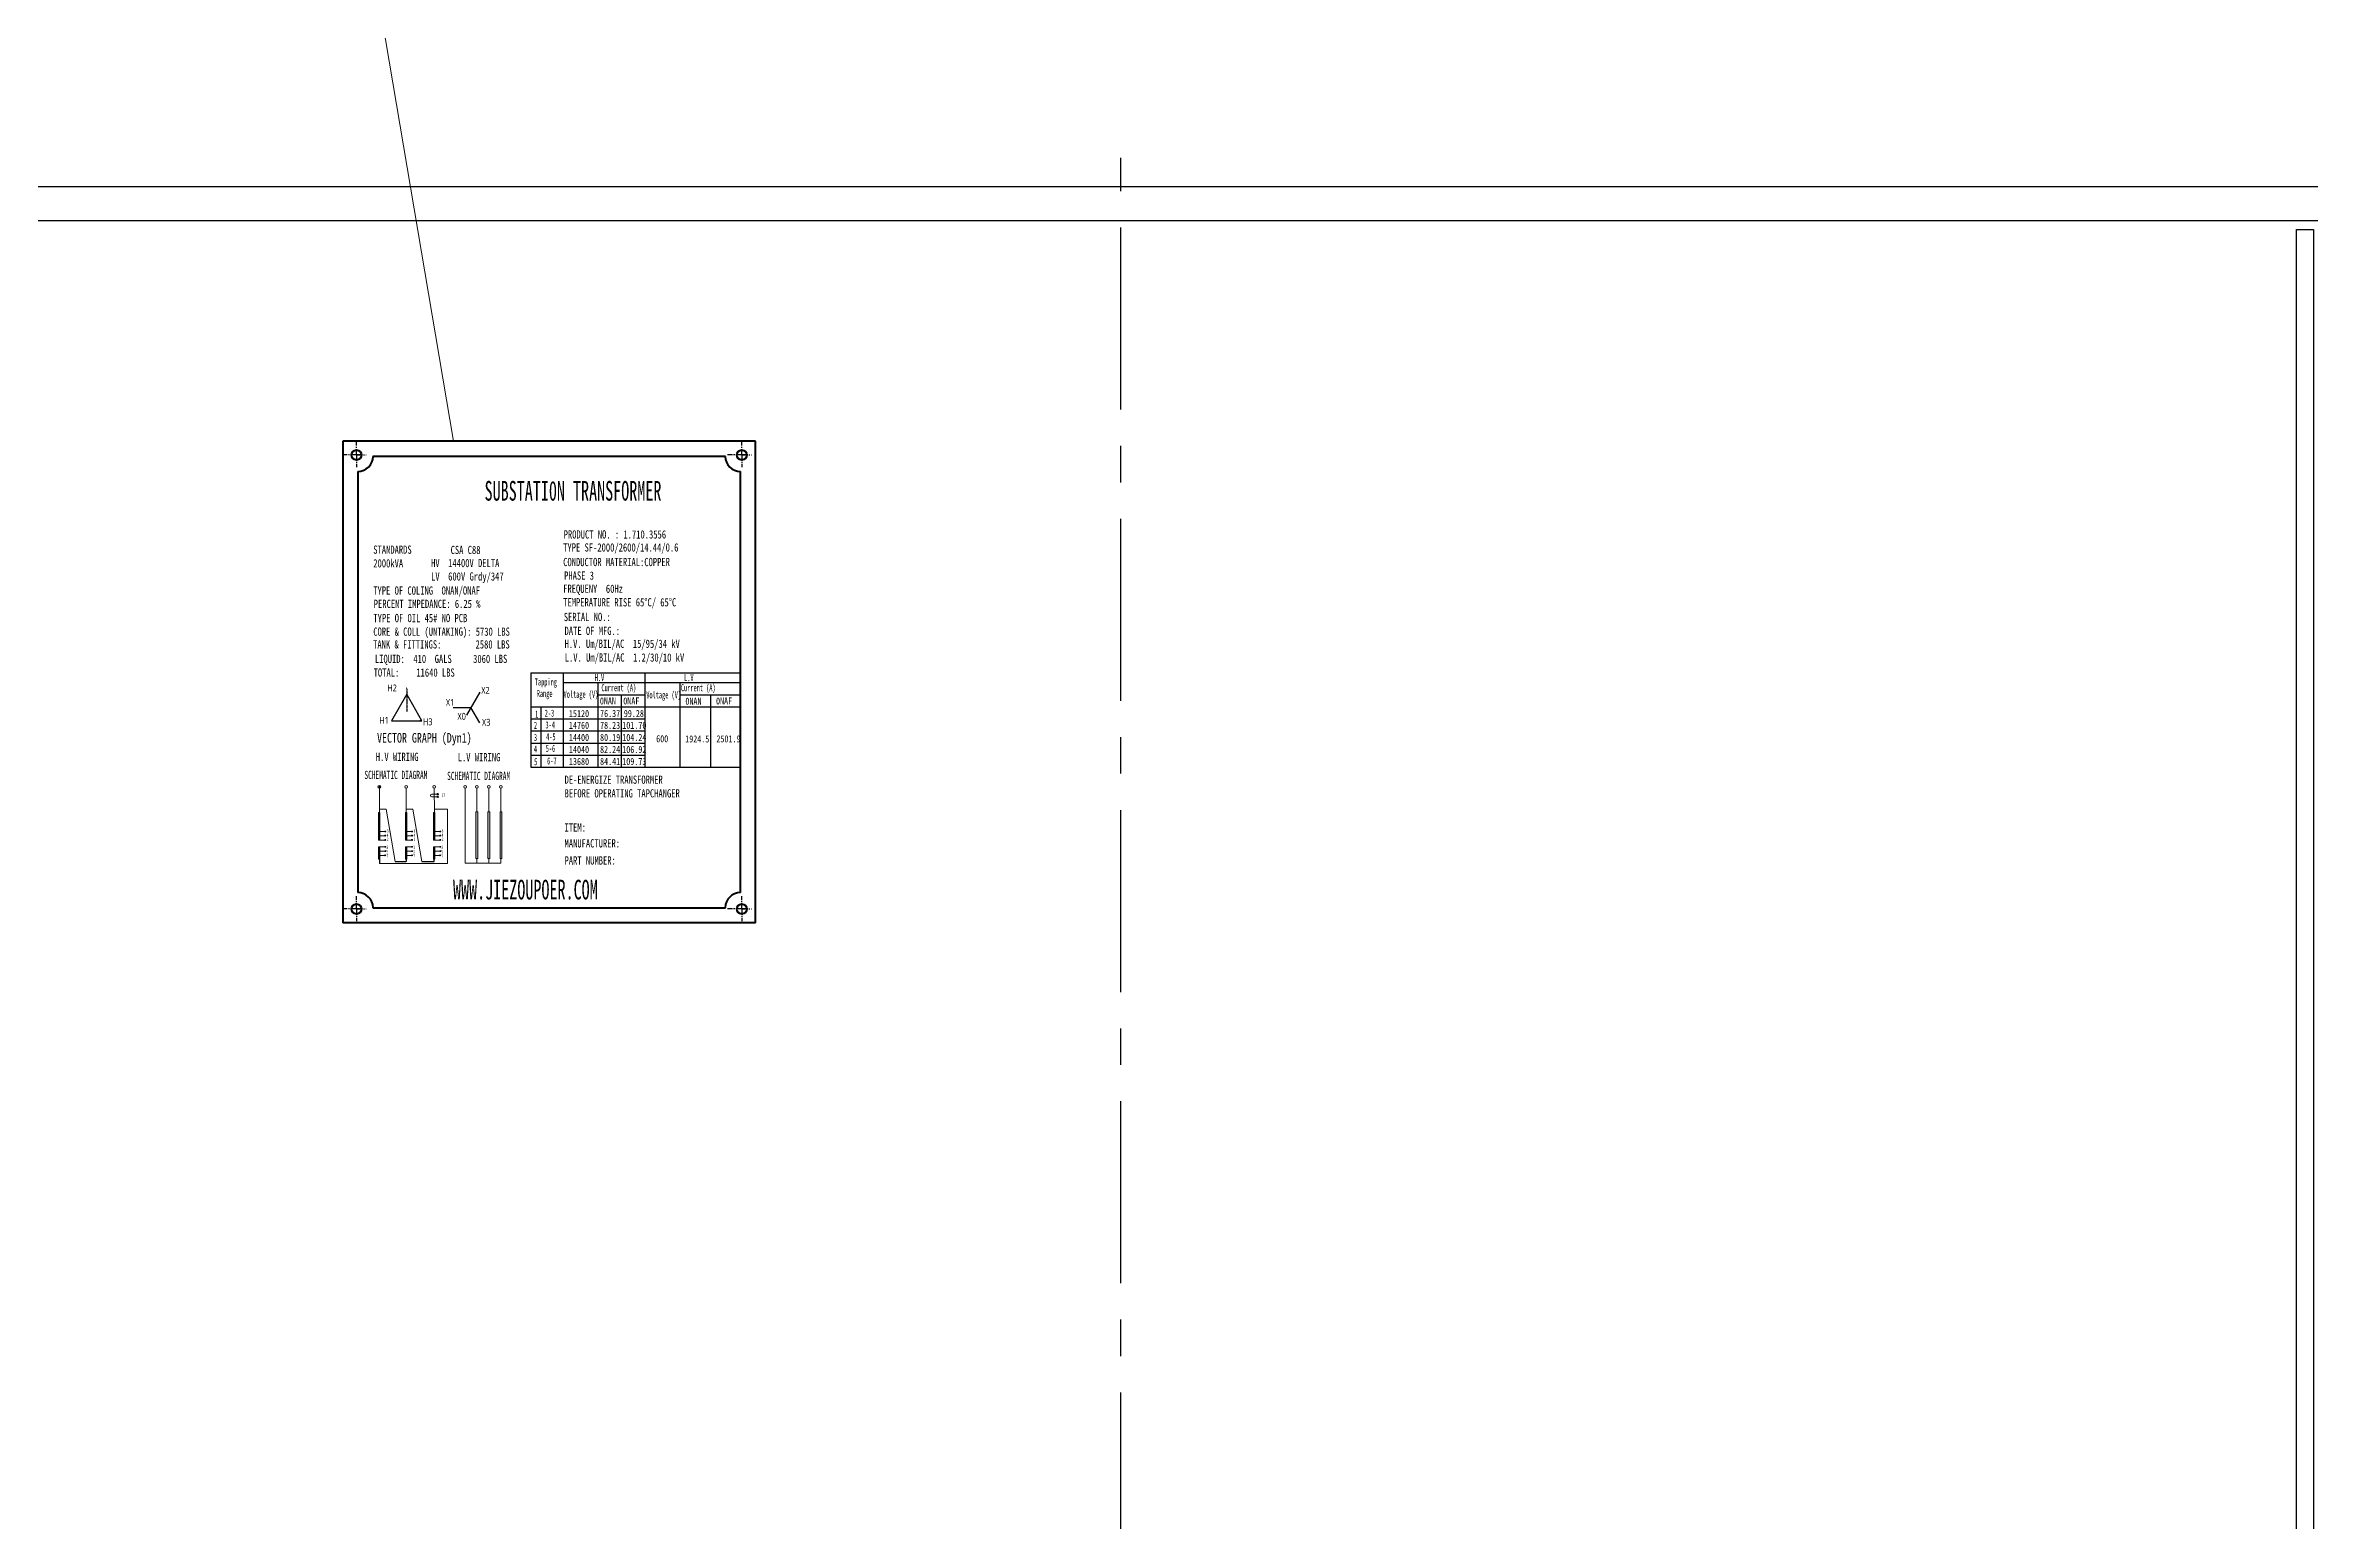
# Model space of a CAD drawing. Header units: millimetres. Extents: x 8981 to 59433, y 5244 to 14154.
# Drawn here: x 16629 to 17419, y 11957 to 12472 of the extents above; entities that cross this region are included whole.
import ezdxf

# ---------------------------------------------------------------- set-up
doc = ezdxf.new("R2010")
doc.units = ezdxf.units.MM
for name, pattern in [('ACAD_ISO03W100', [1.18, 0.47, -0.71]), ('ACAD_ISO04W100', [30, 24, -3, 0, -3]), ('CENTERX2', [101.6, 63.5, -12.7, 12.7, -12.7])]:
    doc.linetypes.add(name, pattern=pattern)
for name, color, linetype, lineweight in [('1实线层', 7, 'Continuous', 30), ('2-0.13', 3, 'Continuous', 13), ('标注、文本', 3, 'Continuous', 25), ('铁心', 3, 'Continuous', 0)]:
    doc.layers.add(name, color=color, linetype=linetype, lineweight=lineweight)
for name, color, linetype in [('2', 3, 'Continuous'), ('3中心线层', 1, 'CENTERX2'), ('4', 2, 'Continuous'), ('HYJ1', 6, 'ACAD_ISO04W100'), ('HYJ3', 4, 'Continuous')]:
    doc.layers.add(name, color=color, linetype=linetype)
doc.styles.add('11', font='')
doc.styles.add('宋体', font='Microsoft YaHei.ttf', dxfattribs={"width": 0.6})
doc.styles.get('11').set_extended_font_data('FangSong_GB2312')

# ---------------------------------------------------------------- blocks, each defined once
blk = doc.blocks.new('G$C47D81049')
at = {"layer": '铁心'}
h = blk.add_hatch(color=256, dxfattribs=at)
h.dxf.hatch_style = 1
h.paths.add_polyline_path([(256, -3897), (241, -3897), (256, -3980)])
h.paths.add_polyline_path([(241, -3897), (256, -3980), (241, -3980)])
h = blk.add_hatch(color=256, dxfattribs=at)
h.dxf.hatch_style = 1
h.paths.add_polyline_path([(548, -3897), (534, -3897), (548, -3980)])
h.paths.add_polyline_path([(534, -3897), (548, -3980), (534, -3980)])
h = blk.add_hatch(color=256, dxfattribs=at)
h.dxf.hatch_style = 1
h.paths.add_polyline_path([(855, -3897), (841, -3897), (855, -3980)])
h.paths.add_polyline_path([(841, -3897), (855, -3980), (841, -3980)])
h = blk.add_hatch(color=256, dxfattribs=at)
h.dxf.hatch_style = 1
h.paths.add_polyline_path([(1302, -3889), (1321, -3889), (1321, -4398), (1302, -4398)])
h = blk.add_hatch(color=256, dxfattribs=at)
h.dxf.hatch_style = 1
h.paths.add_polyline_path([(1433, -3889), (1452, -3889), (1452, -4398), (1433, -4398)])
h = blk.add_hatch(color=256, dxfattribs=at)
h.dxf.hatch_style = 1
h.paths.add_polyline_path([(1565, -3889), (1584, -3889), (1584, -4398), (1565, -4398)])
h = blk.add_hatch(color=256, dxfattribs=at)
h.dxf.hatch_style = 1
h.paths.add_polyline_path([(256, -3980), (241, -3980), (256, -4064)])
h.paths.add_polyline_path([(241, -3980), (256, -4064), (241, -4064)])
h = blk.add_hatch(color=256, dxfattribs=at)
h.dxf.hatch_style = 1
h.paths.add_polyline_path([(256, -4064), (241, -4064), (256, -4198)])
h.paths.add_polyline_path([(241, -4064), (256, -4198), (241, -4198)])
h = blk.add_hatch(color=256, dxfattribs=at)
h.dxf.hatch_style = 1
h.paths.add_polyline_path([(252, -4064), (245, -4064), (252, -4198)])
h.paths.add_polyline_path([(245, -4064), (252, -4198), (245, -4198)])
h = blk.add_hatch(color=256, dxfattribs=at)
h.dxf.hatch_style = 1
h.paths.add_polyline_path([(548, -3980), (534, -3980), (548, -4064)])
h.paths.add_polyline_path([(534, -3980), (548, -4064), (534, -4064)])
h = blk.add_hatch(color=256, dxfattribs=at)
h.dxf.hatch_style = 1
h.paths.add_polyline_path([(548, -4064), (534, -4064), (548, -4198)])
h.paths.add_polyline_path([(534, -4064), (548, -4198), (534, -4198)])
h = blk.add_hatch(color=256, dxfattribs=at)
h.dxf.hatch_style = 1
h.paths.add_polyline_path([(545, -4064), (538, -4064), (545, -4198)])
h.paths.add_polyline_path([(538, -4064), (545, -4198), (538, -4198)])
h = blk.add_hatch(color=256, dxfattribs=at)
h.dxf.hatch_style = 1
h.paths.add_polyline_path([(854, -4064), (840, -4064), (854, -4198)])
h.paths.add_polyline_path([(840, -4064), (854, -4198), (840, -4198)])
h = blk.add_hatch(color=256, dxfattribs=at)
h.dxf.hatch_style = 1
h.paths.add_polyline_path([(855, -3980), (841, -3980), (855, -4064)])
h.paths.add_polyline_path([(841, -3980), (855, -4064), (841, -4064)])
h = blk.add_hatch(color=256, dxfattribs=at)
h.dxf.hatch_style = 1
h.paths.add_polyline_path([(851, -4064), (844, -4064), (851, -4198)])
h.paths.add_polyline_path([(844, -4064), (851, -4198), (844, -4198)])
h = blk.add_hatch(color=256, dxfattribs=at)
h.dxf.hatch_style = 1
h.paths.add_polyline_path([(256, -4273), (241, -4273), (256, -4407)])
h.paths.add_polyline_path([(241, -4273), (256, -4407), (241, -4407)])
h = blk.add_hatch(color=256, dxfattribs=at)
h.dxf.hatch_style = 1
h.paths.add_polyline_path([(252, -4273), (245, -4273), (252, -4407)])
h.paths.add_polyline_path([(245, -4273), (252, -4407), (245, -4407)])
h = blk.add_hatch(color=256, dxfattribs=at)
h.dxf.hatch_style = 1
h.paths.add_polyline_path([(548, -4273), (534, -4273), (548, -4407)])
h.paths.add_polyline_path([(534, -4273), (548, -4407), (534, -4407)])
h = blk.add_hatch(color=256, dxfattribs=at)
h.dxf.hatch_style = 1
h.paths.add_polyline_path([(545, -4273), (538, -4273), (545, -4407)])
h.paths.add_polyline_path([(538, -4273), (545, -4407), (538, -4407)])
h = blk.add_hatch(color=256, dxfattribs=at)
h.dxf.hatch_style = 1
h.paths.add_polyline_path([(854, -4273), (840, -4273), (854, -4407)])
h.paths.add_polyline_path([(840, -4273), (854, -4407), (840, -4407)])
h = blk.add_hatch(color=256, dxfattribs=at)
h.dxf.hatch_style = 1
h.paths.add_polyline_path([(851, -4273), (844, -4273), (851, -4407)])
h.paths.add_polyline_path([(844, -4273), (851, -4407), (844, -4407)])
at = {"layer": '2'}
blk.add_lwpolyline([(547, -2609), (380, -2898), (713, -2898)], close=True, dxfattribs=at)
for points in [[(547, -2527, 0, 11.6, 0), (547, -2550, 11.6, 11.6, 0)], [(547, -2609, 0, 11.6, 0), (558, -2629, 11.6, 11.6, 0)], [(1344, -2585, 0, 11.6, 0), (1332, -2605, 11.6, 11.6, 0)], [(380, -2898, 0, 11.6, 0), (391, -2878, 11.6, 11.6, 0)], [(1055, -2752, 0, 11.6, 0), (1078, -2752, 11.6, 11.6, 0)], [(1344, -2919, 0, 11.6, 0), (1332, -2899, 11.6, 11.6, 0)]]:
    blk.add_lwpolyline(points, format="xyseb", dxfattribs=at)
at = {"layer": '2', "linetype": 'ACAD_ISO03W100', "ltscale": 0.2}
blk.add_lwpolyline([(547, -2550), (547, -2801)], dxfattribs=at)
at = {"layer": '2'}
for points in [[(1344, -2585), (1199, -2836)], [(1055, -2752), (1248, -2752)], [(1344, -2919), (1248, -2752)]]:
    blk.add_lwpolyline(points, dxfattribs=at)
at = {"layer": '2', "linetype": 'Continuous'}
blk.add_lwpolyline([(713, -2898), (690, -2898)], dxfattribs=at)
at = {"layer": '2-0.13'}
for p, q in [((3474, -2481), (3853, -2481)), ((1184, -3634), (1184, -4449)), ((1184, -4449), (1574, -4449))]:
    blk.add_line(p, q, dxfattribs=at)
for centre, radius in [((249, -3619), 15), ((541, -3619), 15), ((847, -3619), 15), ((885, -3697), 7.48), ((1184, -3619), 15), ((1312, -3619), 15), ((1442, -3619), 15), ((1574, -3619), 15), ((885, -3726), 7.48)]:
    blk.add_circle(centre, radius, dxfattribs=at)
at = {"layer": 'HYJ1', "color": 1, "linetype": 'CENTERX2'}
for p, q in [((0, 0), (-157, 0)), ((0, 0), (0, 139)), ((55, 0), (0, 0)), ((0, 0), (105, 0)), ((0, 0), (0, -132)), ((0, 0), (0, -55)), ((4200, 0), (4043, 0)), ((4200, 0), (4200, 139)), ((4255, 0), (4200, 0)), ((4200, 0), (4305, 0)), ((4200, 0), (4200, -132)), ((4200, 0), (4200, -55)), ((0, -4950), (0, -4811)), ((4200, -4950), (4200, -4811)), ((0, -4950), (-157, -4950)), ((55, -4950), (0, -4950)), ((0, -4950), (105, -4950)), ((0, -4950), (0, -5082)), ((0, -4950), (0, -5005)), ((4200, -4950), (4043, -4950)), ((4255, -4950), (4200, -4950)), ((4200, -4950), (4305, -4950)), ((4200, -4950), (4200, -5082)), ((4200, -4950), (4200, -5005))]:
    blk.add_line(p, q, dxfattribs=at)
at = {"layer": 'HYJ3', "linetype": 'ByBlock', "lineweight": 50}
for p, q in [((4350, 150), (-150, 150)), ((-150, 150), (-150, -5100)), ((4350, -5100), (4350, 150)), ((15, -179), (15, -4771)), ((4021, -15), (179, -15)), ((4185, -4771), (4185, -179)), ((179, -4936), (4021, -4936)), ((4350, -5100), (-150, -5100))]:
    blk.add_line(p, q, dxfattribs=at)
for centre in [(0, 0), (4200, 0), (0, -4950), (4200, -4950)]:
    blk.add_circle(centre, 54.9, dxfattribs=at)
for centre, start, end in [((15, -15), 270, 0), ((4185, -15), 180, 270), ((15, -4936), 0, 90), ((4185, -4936), 90, 180)]:
    blk.add_arc(centre, 165, start, end, dxfattribs=at)
at = {"layer": '标注、文本', "color": 0}
for p, q in [((1899, -2376), (1899, -3404)), ((1899, -2376), (1899, -3404)), ((1899, -2376), (4185, -2376)), ((2253, -2376), (2253, -3404)), ((3142, -2376), (3142, -3404)), ((4185, -2376), (4185, -3404)), ((2253, -2481), (3156, -2481)), ((2630, -2481), (2630, -3404)), ((2630, -2615), (3142, -2615)), ((3156, -2481), (4185, -2481)), ((3524, -2481), (3524, -3404)), ((3524, -2615), (4185, -2615)), ((3858, -2615), (3858, -3404)), ((1899, -2747), (4185, -2747)), ((1899, -2878), (3142, -2878)), ((2008, -2747), (2008, -3404)), ((1899, -3009), (3142, -3009)), ((1899, -3141), (3142, -3141)), ((1899, -3272), (3142, -3272)), ((1899, -3404), (4185, -3404))]:
    blk.add_line(p, q, dxfattribs=at)
at = {"layer": '标注、文本'}
for p, q in [((2884, -2615), (2884, -3404)), ((249, -4407), (249, -4453)), ((421, -4433), (541, -4433)), ((541, -4407), (541, -4433)), ((714, -4433), (847, -4433)), ((847, -4433), (847, -4407))]:
    blk.add_line(p, q, dxfattribs=at)
at = {"layer": '铁心'}
for p, q in [((822, -3697), (878, -3697)), ((1312, -3634), (1312, -3889)), ((1442, -3634), (1442, -3889)), ((1574, -3634), (1574, -3889)), ((822, -3726), (878, -3726)), ((1312, -4449), (1312, -4398)), ((1442, -4449), (1442, -4398)), ((1574, -4449), (1574, -4398))]:
    blk.add_line(p, q, dxfattribs=at)
for points in [[(249, -3897), (249, -3607)], [(541, -3897), (541, -3634)], [(849, -3897), (847, -3634)], [(256, -3897), (241, -3897), (256, -3980), (256, -3897)], [(541, -4433), (421, -4433), (322, -3860), (249, -3860)], [(548, -3897), (534, -3897), (548, -3980), (548, -3897)], [(847, -4433), (714, -4433), (615, -3860), (541, -3860)], [(855, -3897), (841, -3897), (855, -3980), (855, -3897)], [(847, -3860), (991, -3860), (991, -4453)], [(256, -3980), (241, -3980), (256, -4064), (256, -3980)], [(256, -4064), (241, -4064), (256, -4198), (256, -4064)], [(252, -4064), (245, -4064), (252, -4198), (252, -4064)], [(249, -4064), (249, -4198)], [(249, -4105), (310, -4105)], [(249, -4151), (310, -4151)], [(548, -3980), (534, -3980), (548, -4064), (548, -3980)], [(548, -4064), (534, -4064), (548, -4198), (548, -4064)], [(545, -4064), (538, -4064), (545, -4198), (545, -4064)], [(541, -4064), (541, -4198)], [(541, -4105), (603, -4105)], [(541, -4151), (603, -4151)], [(854, -4064), (840, -4064), (854, -4198), (854, -4064)], [(855, -3980), (841, -3980), (855, -4064), (855, -3980)], [(851, -4064), (844, -4064), (851, -4198), (851, -4064)], [(847, -4064), (847, -4198)], [(847, -4105), (909, -4105)], [(847, -4151), (909, -4151)], [(256, -4273), (241, -4273), (256, -4407), (256, -4273)], [(252, -4273), (245, -4273), (252, -4407), (252, -4273)], [(249, -4198), (310, -4198)], [(249, -4407), (249, -4273)], [(249, -4273), (310, -4273)], [(249, -4320), (310, -4320)], [(249, -4366), (310, -4366)], [(548, -4273), (534, -4273), (548, -4407), (548, -4273)], [(545, -4273), (538, -4273), (545, -4407), (545, -4273)], [(541, -4198), (603, -4198)], [(541, -4407), (541, -4273)], [(541, -4273), (603, -4273)], [(541, -4320), (603, -4320)], [(541, -4366), (603, -4366)], [(854, -4273), (840, -4273), (854, -4407), (854, -4273)], [(851, -4273), (844, -4273), (851, -4407), (851, -4273)], [(847, -4198), (909, -4198)], [(847, -4407), (847, -4273)], [(847, -4273), (909, -4273)], [(847, -4320), (909, -4320)], [(847, -4366), (909, -4366)], [(991, -4453), (991, -4453), (249, -4453)]]:
    blk.add_lwpolyline(points, dxfattribs=at)
for points in [[(241, -3897), (256, -3980), (241, -3980), (241, -3897)], [(534, -3897), (548, -3980), (534, -3980), (534, -3897)], [(841, -3897), (855, -3980), (841, -3980), (841, -3897)], [(1321, -4398), (1302, -4398), (1302, -3889), (1321, -3889)], [(1452, -4398), (1433, -4398), (1433, -3889), (1452, -3889)], [(1584, -4398), (1565, -4398), (1565, -3889), (1584, -3889)], [(241, -3980), (256, -4064), (241, -4064), (241, -3980)], [(241, -4064), (256, -4198), (241, -4198), (241, -4064)], [(245, -4064), (252, -4198), (245, -4198), (245, -4064)], [(534, -3980), (548, -4064), (534, -4064), (534, -3980)], [(534, -4064), (548, -4198), (534, -4198), (534, -4064)], [(538, -4064), (545, -4198), (538, -4198), (538, -4064)], [(840, -4064), (854, -4198), (840, -4198), (840, -4064)], [(841, -3980), (855, -4064), (841, -4064), (841, -3980)], [(844, -4064), (851, -4198), (844, -4198), (844, -4064)], [(241, -4273), (256, -4407), (241, -4407), (241, -4273)], [(245, -4273), (252, -4407), (245, -4407), (245, -4273)], [(534, -4273), (548, -4407), (534, -4407), (534, -4273)], [(538, -4273), (545, -4407), (538, -4407), (538, -4273)], [(840, -4273), (854, -4407), (840, -4407), (840, -4273)], [(844, -4273), (851, -4407), (844, -4407), (844, -4273)]]:
    blk.add_lwpolyline(points, close=True, dxfattribs=at)
for centre in [(314, -4105), (314, -4150), (314, -4197), (606, -4105), (606, -4150), (606, -4197), (913, -4105), (913, -4150), (913, -4197), (314, -4273), (314, -4320), (314, -4365), (606, -4273), (606, -4320), (606, -4365), (913, -4273), (913, -4320), (913, -4365)]:
    blk.add_circle(centre, 4.63, dxfattribs=at)
blk.add_arc((822, -3712), 14.8, 90, 270, dxfattribs=at)
at = {"layer": '2', "style": '宋体', "width": 0.76}
for s, p in [('H2', (335, -2578)), ('X1', (974, -2735)), ('X2', (1360, -2604)), ('H1', (247, -2931)), ('H3', (724, -2947)), ('X0', (1100, -2887)), ('X3', (1367, -2952))]:
    blk.add_text(s, height=75, dxfattribs=at).set_placement(p)
at = {"layer": '2-0.13', "style": '11'}
for s, height, width, p in [('STANDARDS', 90, 0.76, (183, -1077)), ('TYPE SF-2000/2600/14.44/0.6', 90, 0.76, (2253, -1053)), ('PRODUCT NO. : 1.710.3556', 90, 0.76, (2258, -911)), ('2000kVA', 90, 0.76, (183, -1226)), ('HV  14400V DELTA', 90, 0.76, (813, -1223)), ('CSA C88', 90, 0.76, (1026, -1080)), ('CONDUCTOR MATERIAL:COPPER', 90, 0.76, (2253, -1212)), ('TYPE OF COLING  ONAN/ONAF', 90, 0.76, (183, -1523)), ('LV  600V Grdy/347', 90, 0.76, (813, -1369)), ('FREQUENY  60Hz', 90, 0.76, (2253, -1503)), ('PHASE 3', 90, 0.76, (2263, -1360)), ('PERCENT IMPEDANCE: 6.25 %%%', 90, 0.76, (188, -1668)), ('TEMPERATURE RISE 65°C/ 65°C', 90, 0.76, (2253, -1651)), ('SERIAL NO.:', 90, 0.76, (2260, -1811)), ('TYPE OF OIL 45# NO PCB', 90, 0.76, (184, -1823)), ('CORE & COLL (UNTAKING): 5730 LBS', 90, 0.76, (183, -1971)), ('DATE OF MFG.:', 90, 0.76, (2268, -1962)), ('TANK & FITTINGS:        2580 LBS', 90, 0.76, (181, -2110)), ('LIQUID:  410  GALS     3060 LBS', 90, 0.76, (201, -2268)), ('H.V. Um/BIL/AC  15/95/34 kV', 90, 0.76, (2268, -2103)), ('L.V. Um/BIL/AC  1.2/30/10 kV', 90, 0.76, (2270, -2253)), ('TOTAL:    11640 LBS', 90, 0.76, (187, -2417)), ('Tapping ', 76.7, 0.55, (1944, -2513)), ('H.V', 76.7, 0.55, (2597, -2466)), ('L.V', 76.7, 0.55, (3571, -2466)), ('Range', 76.7, 0.55, (1965, -2639)), ('Voltage (V)', 76.67, 0.55, (2257, -2647)), ('0NAN', 76.7, 0.7, (2653, -2720)), ('Current (A)', 76.67, 0.55, (2670, -2576)), ('0NAF', 76.7, 0.7, (2908, -2720)), ('Voltage (V)', 76.67, 0.55, (3159, -2654)), ('Current (A)', 76.67, 0.55, (3536, -2576)), ('0NAN', 76.7, 0.7, (3585, -2722)), ('0NAF', 76.7, 0.7, (3919, -2720)), ('2   ', 76.7, 0.55, (1934, -2986)), ('1      ', 76.7, 0.55, (1947, -2863)), ('2-3', 76.7, 0.55, (2052, -2853)), ('3-4', 76.7, 0.55, (2060, -2981)), ('15120', 76.7, 0.7, (2316, -2857)), ('14760', 76.7, 0.7, (2316, -2986)), ('76.37', 76.7, 0.7, (2655, -2857)), ('78.23', 76.7, 0.7, (2655, -2986)), ('101.70', 76.7, 0.7, (2897, -2986)), ('99.28', 76.7, 0.7, (2914, -2857)), ('VECTOR GRAPH (Dyn1)', 105, 0.76, (224, -3136)), ('3', 76.7, 0.55, (1934, -3119)), ('4', 76.7, 0.55, (1934, -3243)), ('5-6', 76.7, 0.55, (2063, -3237)), ('4-5', 76.7, 0.55, (2067, -3111)), ('14400', 76.7, 0.7, (2316, -3118)), ('14040', 76.7, 0.7, (2316, -3249)), ('80.19', 76.7, 0.7, (2655, -3118)), ('82.24', 76.7, 0.7, (2655, -3249)), ('104.24', 76.7, 0.7, (2897, -3118)), ('106.92', 76.7, 0.7, (2897, -3249)), ('600', 76.7, 0.7, (3267, -3132)), ('1924.5', 76.7, 0.7, (3583, -3134)), ('2501.9', 76.7, 0.7, (3923, -3133)), ('SCHEMATIC DIAGRAM ', 90, 0.55, (86, -3533)), ('H.V WIRING ', 90, 0.76, (211, -3336)), ('SCHEMATIC DIAGRAM ', 90, 0.55, (988, -3544)), ('L.V WIRING ', 90, 0.76, (1103, -3340)), ('5', 76.7, 0.55, (1937, -3382)), ('6-7', 76.7, 0.55, (2078, -3374)), ('13680', 76.7, 0.7, (2316, -3380)), ('84.41', 76.7, 0.7, (2655, -3380)), ('109.73', 76.7, 0.7, (2897, -3380)), ('DE-ENERGIZE TRANSFORMER', 90, 0.76, (2268, -3585)), ('BEFORE OPERATING TAPCHANGER', 90, 0.76, (2268, -3734)), ('MANUFACTURER:', 90, 0.76, (2268, -4279)), ('ITEM:', 90, 0.76, (2268, -4106)), ('PART NUMBER:', 90, 0.76, (2268, -4466))]:
    blk.add_text(s, height=height, dxfattribs=dict(at, width=width)).set_placement(p)
at = {"layer": '4', "color": 4, "style": '11', "width": 0.6}
for s, p in [('SUBSTATI0N TRANSFORMER', (1396, -498)), ('WWW.JIEZOUPOER.COM', (1052, -4846))]:
    blk.add_text(s, height=214.69, dxfattribs=at).set_placement(p)
at = {"layer": '铁心', "style": '11', "width": 0.55}
for s, p in [('CT', (930, -3727)), ('4', (330, -4165)), ('6', (332, -4117)), ('2', (332, -4209)), ('4', (622, -4165)), ('6', (624, -4117)), ('2', (624, -4209)), ('4', (929, -4165)), ('6', (930, -4117)), ('2', (931, -4209)), ('5', (327, -4344)), ('3', (328, -4297)), ('7', (327, -4388)), ('5', (619, -4344)), ('3', (620, -4297)), ('7', (619, -4388)), ('5', (925, -4344)), ('3', (927, -4297)), ('7', (926, -4388))]:
    blk.add_text(s, height=37.6, dxfattribs=at).set_placement(p)

msp = doc.modelspace()

# ---------------------------------------------------------------- linework, layer by layer
at = {"layer": '1实线层'}
for points in [[(17491.464, 12410.838), (16516.464, 12410.838), (16516.464, 12422.838), (17491.464, 12422.838)], [(17413.964, 12407.838), (17419.964, 12407.838), (17419.964, 10617.838), (17413.964, 10617.838)]]:
    msp.add_lwpolyline(points, close=True, dxfattribs=at)
at = {"layer": '3中心线层'}
msp.add_line((17003.964, 10617.838), (17003.964, 12432.838), dxfattribs=at)
at = {"layer": '铁心'}
msp.add_line((16771.17, 12334), (16700.167, 12753.766), dxfattribs=at)

# ---------------------------------------------------------------- block references
at = {"layer": '1实线层', "ltscale": 3, "xscale": 0.03200000000000001, "yscale": 0.03200000000000001, "zscale": 0.03200000000000001}
msp.add_blockref('G$C47D81049', (16737.31, 12329.202), dxfattribs=at)

doc.saveas('drawing.dxf')
